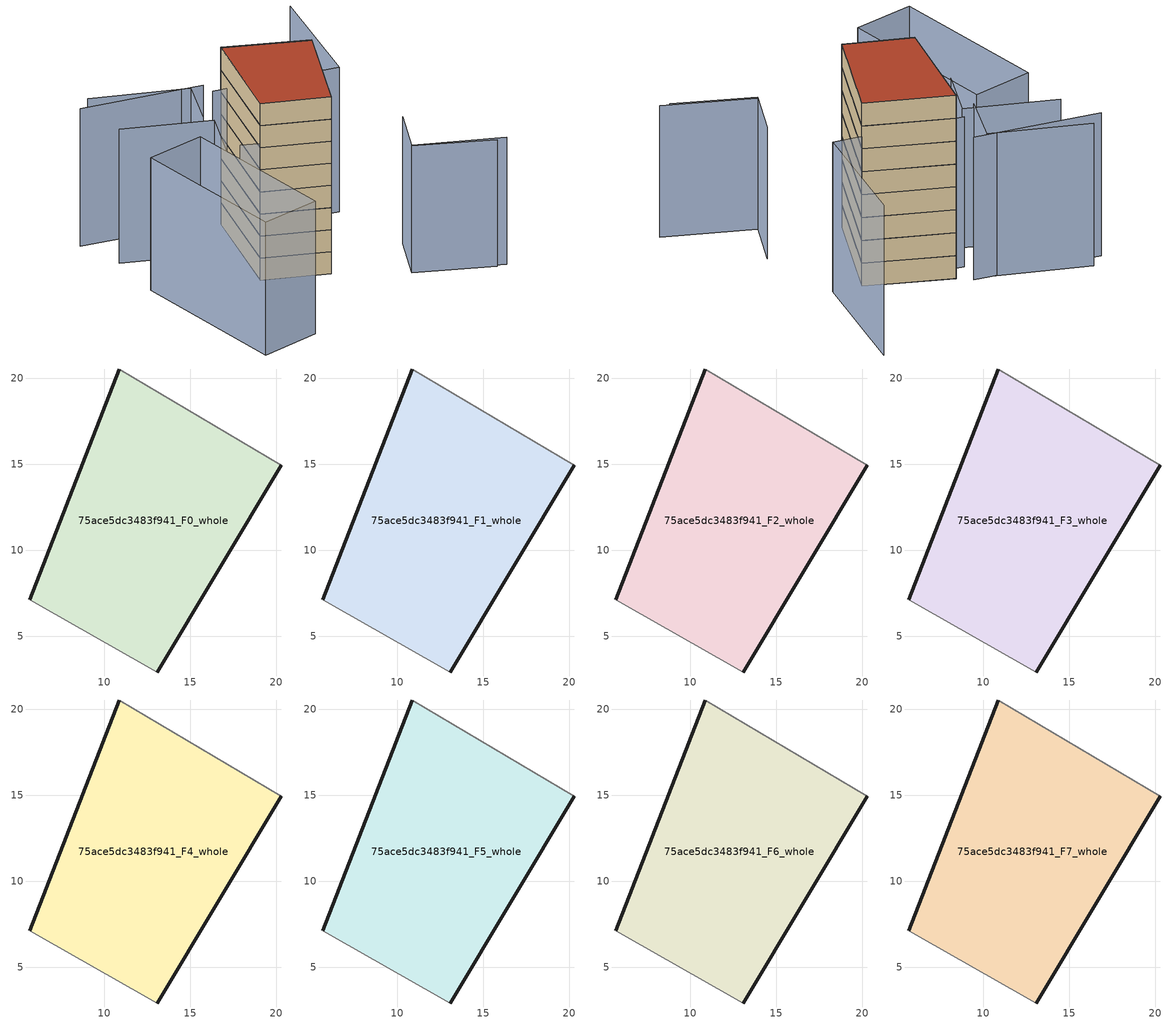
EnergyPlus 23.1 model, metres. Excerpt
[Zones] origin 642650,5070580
75ace5dc3483f941_F0_whole
 floor ground (EU_floor_Construction): 13.08,2.91 20.3,14.92 10.89,20.53 5.69,7.12 z0
 wall outside (EU_wall_Construction): 20.3,14.92 13.08,2.91 / 5.69,7.12 10.89,20.53 z0:3
 wall adiabatic (EU_wall_Construction): 10.89,20.53 20.3,14.92 / 13.08,2.91 5.69,7.12 z0:3
75ace5dc3483f941_F1_whole
 floor to 75ace5dc3483f941_F0_whole (EU_floor_Construction): 13.08,2.91 20.29,14.92 10.89,20.53 5.69,7.12 z3
 wall outside (EU_wall_Construction): 20.3,14.92 13.08,2.91 / 5.69,7.12 10.89,20.53 z3:6
 wall adiabatic (EU_wall_Construction): 10.89,20.53 20.3,14.92 / 13.08,2.91 5.69,7.12 z3:6
75ace5dc3483f941_F2_whole
 floor to 75ace5dc3483f941_F1_whole (EU_floor_Construction): 13.08,2.91 20.29,14.92 10.89,20.53 5.69,7.12 z6
 wall outside (EU_wall_Construction): 20.3,14.92 13.08,2.91 / 5.69,7.12 10.89,20.53 z6:9
 wall adiabatic (EU_wall_Construction): 10.89,20.53 20.3,14.92 / 13.08,2.91 5.69,7.12 z6:9
75ace5dc3483f941_F3_whole
 floor to 75ace5dc3483f941_F2_whole (EU_floor_Construction): 13.08,2.91 20.29,14.92 10.89,20.53 5.69,7.12 z9
 wall outside (EU_wall_Construction): 20.3,14.92 13.08,2.91 / 5.69,7.12 10.89,20.53 z9:12
 wall adiabatic (EU_wall_Construction): 10.89,20.53 20.3,14.92 / 13.08,2.91 5.69,7.12 z9:12
75ace5dc3483f941_F4_whole
 floor to 75ace5dc3483f941_F3_whole (EU_floor_Construction): 13.08,2.91 20.29,14.92 10.89,20.53 5.69,7.12 z12
 wall outside (EU_wall_Construction): 20.3,14.92 13.08,2.91 / 5.69,7.12 10.89,20.53 z12:15
 wall adiabatic (EU_wall_Construction): 10.89,20.53 20.3,14.92 / 13.08,2.91 5.69,7.12 z12:15
75ace5dc3483f941_F5_whole
 floor to 75ace5dc3483f941_F4_whole (EU_floor_Construction): 13.08,2.91 20.29,14.92 10.89,20.53 5.69,7.12 z15
 wall outside (EU_wall_Construction): 20.3,14.92 13.08,2.91 / 5.69,7.12 10.89,20.53 z15:18
 wall adiabatic (EU_wall_Construction): 10.89,20.53 20.3,14.92 / 13.08,2.91 5.69,7.12 z15:18
75ace5dc3483f941_F6_whole
 floor to 75ace5dc3483f941_F5_whole (EU_floor_Construction): 13.08,2.91 20.29,14.92 10.89,20.53 5.69,7.12 z18
 wall outside (EU_wall_Construction): 20.3,14.92 13.08,2.91 / 5.69,7.12 10.89,20.53 z18:21
 wall adiabatic (EU_wall_Construction): 10.89,20.53 20.3,14.92 / 13.08,2.91 5.69,7.12 z18:21
75ace5dc3483f941_F7_whole
 floor to 75ace5dc3483f941_F6_whole (EU_floor_Construction): 13.08,2.91 20.29,14.92 10.89,20.53 5.69,7.12 z21
 wall outside (EU_wall_Construction): 20.3,14.92 13.08,2.91 / 5.69,7.12 10.89,20.53 z21:24
 wall adiabatic (EU_wall_Construction): 10.89,20.53 20.3,14.92 / 13.08,2.91 5.69,7.12 z21:24
 roof outside (EU_roof_Construction): 20.3,14.92 13.08,2.91 5.69,7.12 10.89,20.53 z24
shading: 20.69,-2.9 30.4,-8.76 / 29.23,-8.42 20.55,-3.07 / 20.55,-3.07 24.3,3.01 z0:17.2; 3.77,8.58 13.09,2.91 z0:18.4; -5.53,-7.02 -5.72,13.72 / -5.72,13.72 2.04,13.8 / 2.04,13.8 2.24,-6.95 / 2.24,-6.95 -5.53,-7.02 z0:18; -4.32,21.13 5.64,15.47 / 5.64,15.47 2.08,9.22 z0:18.2; -3.02,28.43 7.94,22.45 / 7.94,22.45 4.49,16.12 / 9.56,22.1 -5.2,27.2 z0:18.7; 28.77,28.8 23.62,13.78 / 23.62,13.78 8.35,19.01 z0:19.6
[Building]
EU S2 Campaign: North Axis=0; Terrain=City; Solar Distribution=FullExterior
[Site:Location]
Lyon-Bron: Latitude=45.75; Longitude=5; Time Zone=1; Elevation=198
[SizingPeriod:WeatherFileDays]
AnnualSizingPeriod: Begin Month=1; Begin Day of Month=1; End Month=12; End Day of Month=31; Day of Week for Start Day=Monday; Use Weather File Daylight Saving Period=No; Use Weather File Rain and Snow Indicators=No
[MATERIAL]
EU_InternalMass_Material: Roughness=MediumRough; Thickness=0.1; Conductivity=1; Density=1800; Specific Heat=900; Thermal Absorptance=0.9; Solar Absorptance=0.7; Visible Absorptance=0.7
[MATERIAL:NOMASS] Roughness=MediumRough; Thermal Absorptance=0.9; Solar Absorptance=0.7; Visible Absorptance=0.7
Name | Thermal Resistance
EU_wall_NoMass | 0.776494
EU_roof_NoMass | 0.486893
EU_floor_NoMass | 0.421597
[CONSTRUCTION]
EU_wall_Construction: EU_wall_NoMass
EU_roof_Construction: EU_roof_NoMass
EU_floor_Construction: EU_floor_NoMass
EU_InternalMass_Construction: EU_InternalMass_Material
[ZONE] Type=1; Multiplier=1; Ceiling Height=autocalculate; Floor Area=autocalculate; Part of Total Floor Area=Yes
Name | Volume
75ace5dc3483f941_F0_whole | 411.73
75ace5dc3483f941_F1_whole; 75ace5dc3483f941_F2_whole; 75ace5dc3483f941_F3_whole; 75ace5dc3483f941_F4_whole; 75ace5dc3483f941_F5_whole; 75ace5dc3483f941_F6_whole; 75ace5dc3483f941_F7_whole | 411.729
[INTERNALMASS] Construction=EU_InternalMass_Construction; Surface Area=137.244
Name | Zone or ZoneList
75ace5dc3483f941_F0_whole_EU_InternalMass | 75ace5dc3483f941_F0_whole
75ace5dc3483f941_F1_whole_EU_InternalMass | 75ace5dc3483f941_F1_whole
75ace5dc3483f941_F2_whole_EU_InternalMass | 75ace5dc3483f941_F2_whole
75ace5dc3483f941_F3_whole_EU_InternalMass | 75ace5dc3483f941_F3_whole
75ace5dc3483f941_F4_whole_EU_InternalMass | 75ace5dc3483f941_F4_whole
75ace5dc3483f941_F5_whole_EU_InternalMass | 75ace5dc3483f941_F5_whole
75ace5dc3483f941_F6_whole_EU_InternalMass | 75ace5dc3483f941_F6_whole
75ace5dc3483f941_F7_whole_EU_InternalMass | 75ace5dc3483f941_F7_whole
[OTHEREQUIPMENT] Fuel Type=Electricity; Design Level Calculation Method=Watts/Area; Power per Zone Floor Area=1; Fraction Latent=0; Fraction Radiant=0; Fraction Lost=0; Carbon Dioxide Generation Rate=0; EndUse Subcategory=EU_Step8_InternalGains
Name | Zone or ZoneList or Space or SpaceList | Schedule
EU_Step8_InternalGain_75ace5dc3483f941_F0_whole_f000 | 75ace5dc3483f941_F0_whole | EU_Step8_GainSchedule_75ace5dc3483f941_F0_whole_f000
EU_Step8_InternalGain_75ace5dc3483f941_F1_whole_f000 | 75ace5dc3483f941_F1_whole | EU_Step8_GainSchedule_75ace5dc3483f941_F1_whole_f000
EU_Step8_InternalGain_75ace5dc3483f941_F2_whole_f000 | 75ace5dc3483f941_F2_whole | EU_Step8_GainSchedule_75ace5dc3483f941_F2_whole_f000
EU_Step8_InternalGain_75ace5dc3483f941_F3_whole_f000 | 75ace5dc3483f941_F3_whole | EU_Step8_GainSchedule_75ace5dc3483f941_F3_whole_f000
EU_Step8_InternalGain_75ace5dc3483f941_F4_whole_f000 | 75ace5dc3483f941_F4_whole | EU_Step8_GainSchedule_75ace5dc3483f941_F4_whole_f000
EU_Step8_InternalGain_75ace5dc3483f941_F5_whole_f000 | 75ace5dc3483f941_F5_whole | EU_Step8_GainSchedule_75ace5dc3483f941_F5_whole_f000
EU_Step8_InternalGain_75ace5dc3483f941_F6_whole_f000 | 75ace5dc3483f941_F6_whole | EU_Step8_GainSchedule_75ace5dc3483f941_F6_whole_f000
EU_Step8_InternalGain_75ace5dc3483f941_F7_whole_f000 | 75ace5dc3483f941_F7_whole | EU_Step8_GainSchedule_75ace5dc3483f941_F7_whole_f000
[ZONEVENTILATION:DESIGNFLOWRATE] Schedule=EU_AlwaysOn; Design Flow Rate Calculation Method=AirChanges/Hour; Air Changes per Hour=0.693814; Ventilation Type=Natural; Fan Pressure Rise=0; Fan Total Efficiency=1; Constant Term Coefficient=1; Temperature Term Coefficient=0; Velocity Term Coefficient=0; Velocity Squared Term Coefficient=0; Minimum Indoor Temperature=-100; Maximum Indoor Temperature=100; Delta Temperature=-100; Minimum Outdoor Temperature=-100; Maximum Outdoor Temperature=100; Maximum Wind Speed=40
Name | Zone or ZoneList or Space or SpaceList
EU_ConstantAir_75ace5dc3483f941_F0_whole | 75ace5dc3483f941_F0_whole
EU_ConstantAir_75ace5dc3483f941_F1_whole | 75ace5dc3483f941_F1_whole
EU_ConstantAir_75ace5dc3483f941_F2_whole | 75ace5dc3483f941_F2_whole
EU_ConstantAir_75ace5dc3483f941_F3_whole | 75ace5dc3483f941_F3_whole
EU_ConstantAir_75ace5dc3483f941_F4_whole | 75ace5dc3483f941_F4_whole
EU_ConstantAir_75ace5dc3483f941_F5_whole | 75ace5dc3483f941_F5_whole
EU_ConstantAir_75ace5dc3483f941_F6_whole | 75ace5dc3483f941_F6_whole
EU_ConstantAir_75ace5dc3483f941_F7_whole | 75ace5dc3483f941_F7_whole
[HVACTEMPLATE:THERMOSTAT] Constant Heating Setpoint=20; Constant Cooling Setpoint=50
EU_HeatOnly_75ace5dc3483f941_F0_whole; EU_HeatOnly_75ace5dc3483f941_F1_whole; EU_HeatOnly_75ace5dc3483f941_F2_whole; EU_HeatOnly_75ace5dc3483f941_F3_whole; EU_HeatOnly_75ace5dc3483f941_F4_whole; EU_HeatOnly_75ace5dc3483f941_F5_whole; EU_HeatOnly_75ace5dc3483f941_F6_whole; EU_HeatOnly_75ace5dc3483f941_F7_whole
[HVACTEMPLATE:ZONE:IDEALLOADSAIRSYSTEM] System Availability Schedule=EU_AlwaysOn; Maximum Heating Supply Air Temperature=50; Minimum Cooling Supply Air Temperature=13; Maximum Heating Supply Air Humidity Ratio=0.0156; Minimum Cooling Supply Air Humidity Ratio=0.0077; Heating Limit=NoLimit; Cooling Limit=NoLimit; Heating Availability Schedule=EU_AlwaysOn; Cooling Availability Schedule=EU_CoolingOff; Dehumidification Control Type=ConstantSensibleHeatRatio; Cooling Sensible Heat Ratio=0.7; Dehumidification Setpoint=60; Humidification Control Type=None; Humidification Setpoint=30; Outdoor Air Method=None; Outdoor Air Flow Rate per Person=0.00944; Outdoor Air Flow Rate per Zone Floor Area=0; Outdoor Air Flow Rate per Zone=0; Demand Controlled Ventilation Type=None; Outdoor Air Economizer Type=NoEconomizer; Heat Recovery Type=None; Sensible Heat Recovery Effectiveness=0.7; Latent Heat Recovery Effectiveness=0.65
Name | Template Thermostat
75ace5dc3483f941_F0_whole | EU_HeatOnly_75ace5dc3483f941_F0_whole
75ace5dc3483f941_F1_whole | EU_HeatOnly_75ace5dc3483f941_F1_whole
75ace5dc3483f941_F2_whole | EU_HeatOnly_75ace5dc3483f941_F2_whole
75ace5dc3483f941_F3_whole | EU_HeatOnly_75ace5dc3483f941_F3_whole
75ace5dc3483f941_F4_whole | EU_HeatOnly_75ace5dc3483f941_F4_whole
75ace5dc3483f941_F5_whole | EU_HeatOnly_75ace5dc3483f941_F5_whole
75ace5dc3483f941_F6_whole | EU_HeatOnly_75ace5dc3483f941_F6_whole
75ace5dc3483f941_F7_whole | EU_HeatOnly_75ace5dc3483f941_F7_whole
[SIZING:ZONE] Zone Cooling Design Supply Air Temperature Input Method=SupplyAirTemperature; Zone Cooling Design Supply Air Temperature=13; Zone Heating Design Supply Air Temperature Input Method=SupplyAirTemperature; Zone Heating Design Supply Air Temperature=50; Zone Cooling Design Supply Air Humidity Ratio=0.008; Zone Heating Design Supply Air Humidity Ratio=0.008; Cooling Design Air Flow Method=DesignDay; Cooling Design Air Flow Rate=0; Cooling Minimum Air Flow per Zone Floor Area=0.000762; Cooling Minimum Air Flow=0; Cooling Minimum Air Flow Fraction=0.2; Heating Design Air Flow Method=DesignDay; Heating Design Air Flow Rate=0; Heating Maximum Air Flow per Zone Floor Area=0.002032; Heating Maximum Air Flow=0.141576; Heating Maximum Air Flow Fraction=0.3; Account for Dedicated Outdoor Air System=No; Dedicated Outdoor Air System Control Strategy=NeutralSupplyAir; Dedicated Outdoor Air Low Setpoint Temperature for Design=autosize; Dedicated Outdoor Air High Setpoint Temperature for Design=autosize; Zone Load Sizing Method=Sensible Load Only No Latent Load; Zone Latent Cooling Design Supply Air Humidity Ratio Input Method=HumidityRatioDifference; Zone Cooling Design Supply Air Humidity Ratio Difference=0.005; Zone Latent Heating Design Supply Air Humidity Ratio Input Method=HumidityRatioDifference; Zone Humidification Design Supply Air Humidity Ratio Difference=0.005
75ace5dc3483f941_F0_whole; 75ace5dc3483f941_F1_whole; 75ace5dc3483f941_F2_whole; 75ace5dc3483f941_F3_whole; 75ace5dc3483f941_F4_whole; 75ace5dc3483f941_F5_whole; 75ace5dc3483f941_F6_whole; 75ace5dc3483f941_F7_whole
[SCHEDULE:CONSTANT]
Name | Hourly Value
EU_AlwaysOn | 1
EU_CoolingOff | 0
[SCHEDULE:FILE] Column Number=1; Rows to Skip at Top=0; Number of Hours of Data=8760; Column Separator=Comma; Interpolate to Timestep=No; Minutes per Item=60; Adjust Schedule for Daylight Savings=Yes
Name | File
EU_Step8_GainSchedule_75ace5dc3483f941_F0_whole_f000 | ../../schedules/75ace5dc3483f941/75ace5dc3483f941_F0_whole_f000_gain.csv
EU_Step8_GainSchedule_75ace5dc3483f941_F1_whole_f000 | ../../schedules/75ace5dc3483f941/75ace5dc3483f941_F1_whole_f000_gain.csv
EU_Step8_GainSchedule_75ace5dc3483f941_F2_whole_f000 | ../../schedules/75ace5dc3483f941/75ace5dc3483f941_F2_whole_f000_gain.csv
EU_Step8_GainSchedule_75ace5dc3483f941_F3_whole_f000 | ../../schedules/75ace5dc3483f941/75ace5dc3483f941_F3_whole_f000_gain.csv
EU_Step8_GainSchedule_75ace5dc3483f941_F4_whole_f000 | ../../schedules/75ace5dc3483f941/75ace5dc3483f941_F4_whole_f000_gain.csv
EU_Step8_GainSchedule_75ace5dc3483f941_F5_whole_f000 | ../../schedules/75ace5dc3483f941/75ace5dc3483f941_F5_whole_f000_gain.csv
EU_Step8_GainSchedule_75ace5dc3483f941_F6_whole_f000 | ../../schedules/75ace5dc3483f941/75ace5dc3483f941_F6_whole_f000_gain.csv
EU_Step8_GainSchedule_75ace5dc3483f941_F7_whole_f000 | ../../schedules/75ace5dc3483f941/75ace5dc3483f941_F7_whole_f000_gain.csv
